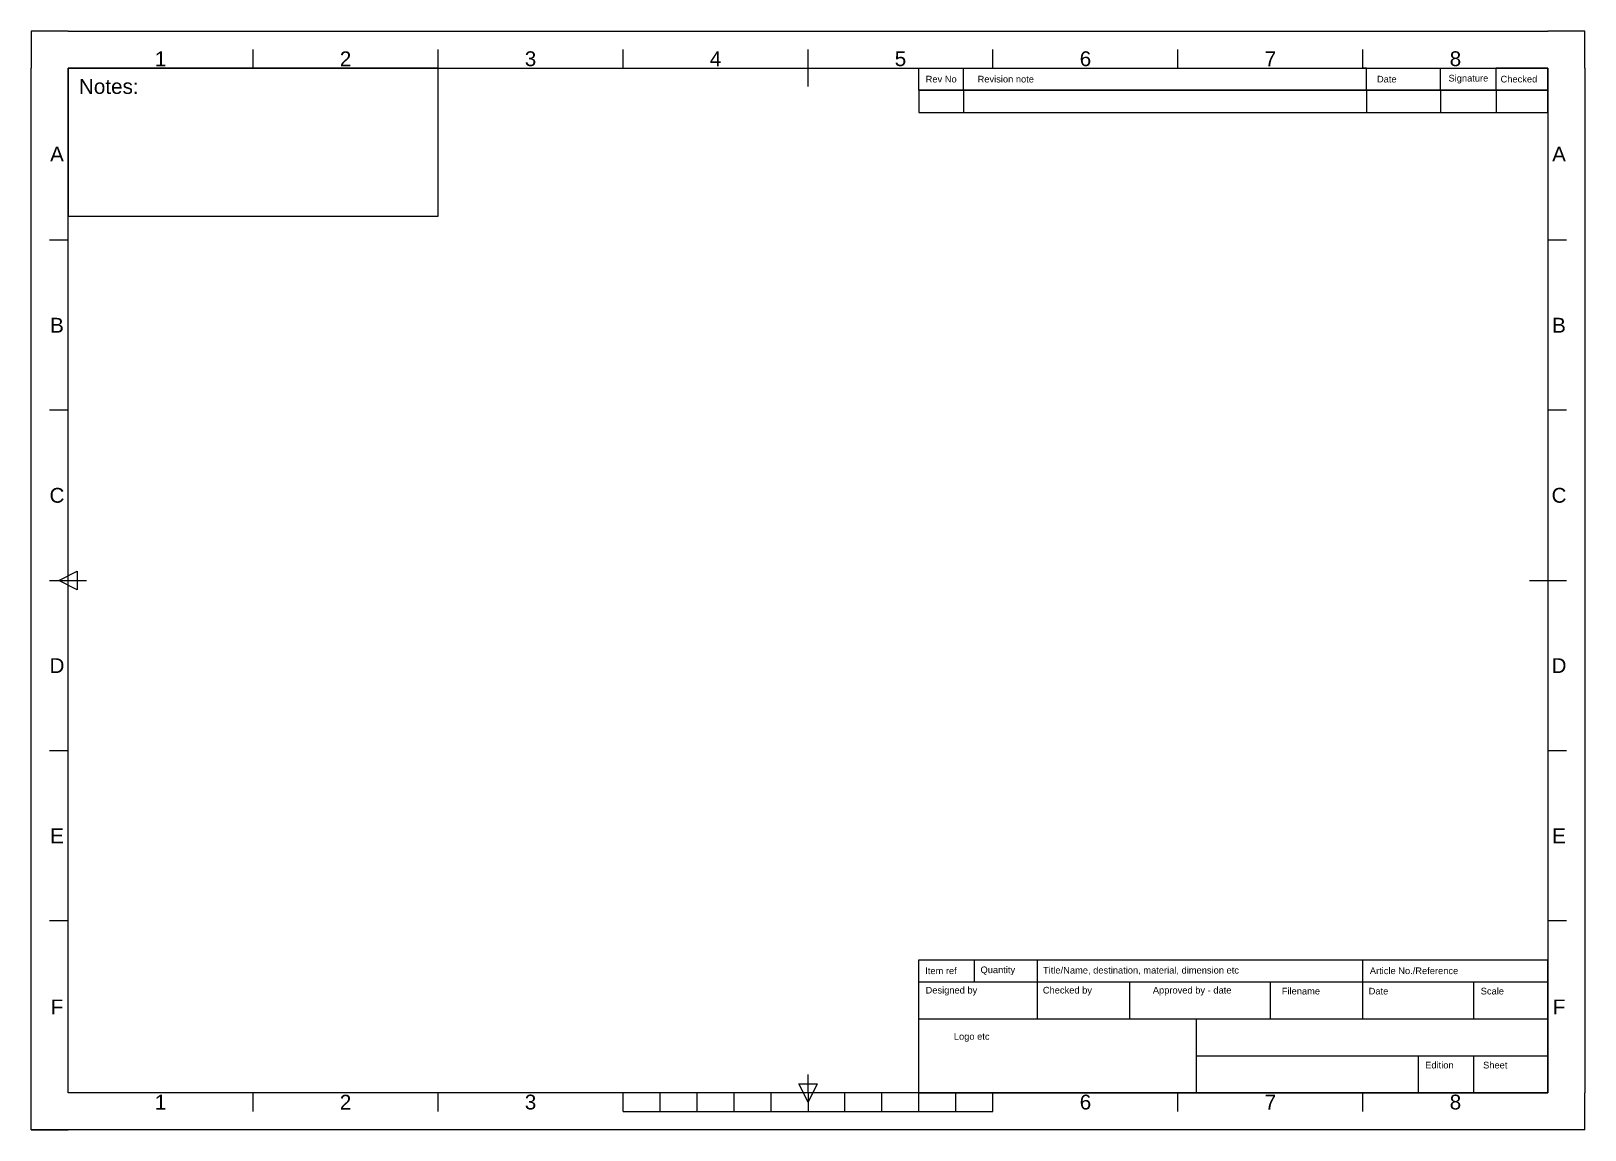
# Model space of a CAD drawing. Header units: millimetres. Extents: x 0 to 420, y 0 to 297.
import ezdxf

# ---------------------------------------------------------------- set-up
doc = ezdxf.new("R2010")
doc.units = ezdxf.units.MM
for name, color, linetype, lineweight, true_color in [('Notes', 7, 'Continuous', 25, 0xffffff), ('Revision', 7, 'Continuous', 25, 0xffffff), ('Template', 7, 'Continuous', 25, 0xffffff), ('Title', 7, 'Continuous', 25, 0xffffff)]:
    doc.layers.add(name, color=color, linetype=linetype, lineweight=lineweight, true_color=true_color)
doc.styles.add('textstyle0', font='')
doc.styles.add('textstyle1', font='')
doc.styles.add('textstyle10', font='')
doc.styles.add('textstyle11', font='')
doc.styles.add('textstyle12', font='')
doc.styles.add('textstyle13', font='')
doc.styles.add('textstyle14', font='')
doc.styles.add('textstyle15', font='')
doc.styles.add('textstyle16', font='')
doc.styles.add('textstyle17', font='')
doc.styles.add('textstyle18', font='')
doc.styles.add('textstyle19', font='')
doc.styles.add('textstyle2', font='')
doc.styles.add('textstyle20', font='')
doc.styles.add('textstyle21', font='')
doc.styles.add('textstyle22', font='')
doc.styles.add('textstyle23', font='')
doc.styles.add('textstyle24', font='')
doc.styles.add('textstyle25', font='')
doc.styles.add('textstyle26', font='')
doc.styles.add('textstyle27', font='')
doc.styles.add('textstyle28', font='')
doc.styles.add('textstyle29', font='')
doc.styles.add('textstyle3', font='')
doc.styles.add('textstyle30', font='')
doc.styles.add('textstyle31', font='')
doc.styles.add('textstyle32', font='')
doc.styles.add('textstyle33', font='')
doc.styles.add('textstyle34', font='')
doc.styles.add('textstyle35', font='')
doc.styles.add('textstyle36', font='')
doc.styles.add('textstyle37', font='')
doc.styles.add('textstyle38', font='')
doc.styles.add('textstyle39', font='')
doc.styles.add('textstyle4', font='')
doc.styles.add('textstyle40', font='')
doc.styles.add('textstyle41', font='')
doc.styles.add('textstyle42', font='')
doc.styles.add('textstyle43', font='')
doc.styles.add('textstyle44', font='')
doc.styles.add('textstyle5', font='')
doc.styles.add('textstyle6', font='')
doc.styles.add('textstyle7', font='')
doc.styles.add('textstyle8', font='')
doc.styles.add('textstyle9', font='')
doc.styles.get('textstyle0').set_extended_font_data('Arial')
doc.styles.get('textstyle1').set_extended_font_data('Arial')
doc.styles.get('textstyle10').set_extended_font_data('Arial')
doc.styles.get('textstyle11').set_extended_font_data('Arial')
doc.styles.get('textstyle12').set_extended_font_data('Arial')
doc.styles.get('textstyle13').set_extended_font_data('Arial')
doc.styles.get('textstyle14').set_extended_font_data('Arial')
doc.styles.get('textstyle15').set_extended_font_data('Arial')
doc.styles.get('textstyle16').set_extended_font_data('Arial')
doc.styles.get('textstyle17').set_extended_font_data('Arial')
doc.styles.get('textstyle18').set_extended_font_data('Arial')
doc.styles.get('textstyle19').set_extended_font_data('Arial')
doc.styles.get('textstyle2').set_extended_font_data('Arial')
doc.styles.get('textstyle20').set_extended_font_data('Arial')
doc.styles.get('textstyle21').set_extended_font_data('Arial')
doc.styles.get('textstyle22').set_extended_font_data('Arial')
doc.styles.get('textstyle23').set_extended_font_data('Arial')
doc.styles.get('textstyle24').set_extended_font_data('Arial')
doc.styles.get('textstyle25').set_extended_font_data('Arial')
doc.styles.get('textstyle26').set_extended_font_data('Arial')
doc.styles.get('textstyle27').set_extended_font_data('Arial')
doc.styles.get('textstyle28').set_extended_font_data('Arial')
doc.styles.get('textstyle29').set_extended_font_data('Arial')
doc.styles.get('textstyle3').set_extended_font_data('Arial')
doc.styles.get('textstyle30').set_extended_font_data('Arial')
doc.styles.get('textstyle31').set_extended_font_data('Arial')
doc.styles.get('textstyle32').set_extended_font_data('Arial')
doc.styles.get('textstyle33').set_extended_font_data('Arial')
doc.styles.get('textstyle34').set_extended_font_data('Arial')
doc.styles.get('textstyle35').set_extended_font_data('Arial')
doc.styles.get('textstyle36').set_extended_font_data('Arial')
doc.styles.get('textstyle37').set_extended_font_data('Arial')
doc.styles.get('textstyle38').set_extended_font_data('Arial')
doc.styles.get('textstyle39').set_extended_font_data('Arial')
doc.styles.get('textstyle4').set_extended_font_data('Arial')
doc.styles.get('textstyle40').set_extended_font_data('Arial')
doc.styles.get('textstyle41').set_extended_font_data('Arial')
doc.styles.get('textstyle42').set_extended_font_data('Arial')
doc.styles.get('textstyle43').set_extended_font_data('Arial')
doc.styles.get('textstyle44').set_extended_font_data('Arial')
doc.styles.get('textstyle5').set_extended_font_data('Arial')
doc.styles.get('textstyle6').set_extended_font_data('Arial')
doc.styles.get('textstyle7').set_extended_font_data('Arial')
doc.styles.get('textstyle8').set_extended_font_data('Arial')
doc.styles.get('textstyle9').set_extended_font_data('Arial')

# ---------------------------------------------------------------- blocks, each defined once
blk = doc.blocks.new('Notes')
at = {"layer": 'Notes', "color": 7, "linetype": 'Continuous', "lineweight": 25, "true_color": 0xffffff}
for p, q in [((0, 0), (100, 0)), ((0, -40), (0, 0)), ((100, -40), (100, 0)), ((0, -40), (100, -40))]:
    blk.add_line(p, q, dxfattribs=at)
at = {"layer": 'Notes', "insert": (11, -5), "char_height": 4, "attachment_point": 5, "style": 'textstyle44'}
blk.add_mtext('Notes:', dxfattribs=at)
blk = doc.blocks.new('Revision')
at = {"layer": 'Revision'}
for p, q in [((-170, -6), (-170, 0)), ((-170, 0), (-14, 0)), ((-158, -6), (-158, 0)), ((-49, -6), (-49, 0)), ((-29, -6), (-29, 0)), ((-14, -6), (-14, 0)), ((0, 0), (-14, 0)), ((0, -6), (0, 0)), ((-170, -6), (-170, -6)), ((-170, -6), (-158, -6)), ((0, -6), (-170, -6)), ((-170, -6), (-170, -12)), ((-158, -6), (-49, -6)), ((-158, -6), (-158, -12)), ((-49, -6), (-29, -6)), ((-49, -6), (-49, -12)), ((-29, -6), (-14, -6)), ((-29, -6), (-29, -12)), ((-14, -6), (0, -6)), ((-14, -6), (-14, -12)), ((0, -12), (0, -6)), ((-170, -12), (0, -12))]:
    blk.add_line(p, q, dxfattribs=at)
at = {"layer": 'Revision', "char_height": 1.8, "attachment_point": 5}
for s, insert, style in [('Rev No', (-164, -3), 'textstyle26'), ('Revision note', (-146.54, -3), 'textstyle27'), ('Date', (-43.55, -3), 'textstyle28'), ('Signature', (-21.5, -3), 'textstyle29'), ('Checked', (-7.84, -3), 'textstyle30')]:
    blk.add_mtext(s, dxfattribs=dict(at, insert=insert, style=style))
blk = doc.blocks.new('Title')
at = {"layer": 'Title'}
for p, q in [((-170, 36), (0, 36)), ((-170, 30), (-170, 36)), ((-155, 30), (-155, 36)), ((-138, 30), (-138, 36)), ((-50, 30), (-50, 36)), ((0, 0), (0, 36)), ((-170, 30), (0, 30)), ((-170, 0), (-170, 30)), ((-138, 20), (-138, 30)), ((-113, 20), (-113, 30)), ((-75, 20), (-75, 30)), ((-50, 20), (-50, 30)), ((-20, 20), (-20, 30)), ((-170, 20), (0, 20)), ((-95, 0), (-95, 20)), ((-95, 10), (0, 10)), ((-35, 0), (-35, 10)), ((-20, 0), (-20, 10)), ((0, 0), (0, 10)), ((-170, 0), (0, 0))]:
    blk.add_line(p, q, dxfattribs=at)
at = {"layer": 'Title', "char_height": 1.8, "attachment_point": 5}
for s, insert, style in [('Item ref', (-164.05, 33), 'textstyle32'), ('Quantity', (-148.69, 33), 'textstyle31'), ('Title/Name, destination, material, dimension etc', (-109.99, 33), 'textstyle33'), ('Article No./Reference', (-36.19, 33), 'textstyle34'), ('Designed by', (-161.24, 27.5), 'textstyle35'), ('Checked by', (-129.88, 27.5), 'textstyle36'), ('Approved by - date', (-96.17, 27.5), 'textstyle37'), ('Filename', (-66.77, 27.5), 'textstyle38'), ('Date', (-45.8, 27.5), 'textstyle39'), ('Scale', (-15.02, 27.5), 'textstyle40'), ('Logo etc', (-155.75, 15), 'textstyle43'), ('Edition', (-29.33, 7.5), 'textstyle41'), ('Sheet', (-14.24, 7.5), 'textstyle42')]:
    blk.add_mtext(s, dxfattribs=dict(at, insert=insert, style=style))

msp = doc.modelspace()

# ---------------------------------------------------------------- linework, layer by layer
at = {"layer": 'Template'}
for p, q in [((10, 297), (0, 297)), ((0, 297), (0, 287)), ((10, 297), (410, 297)), ((420, 297), (410, 297)), ((420, 287), (420, 297)), ((60, 287), (60, 292)), ((110, 287), (110, 292)), ((160, 287), (160, 292)), ((210, 282), (210, 292)), ((260, 287), (260, 292)), ((310, 287), (310, 292)), ((360, 287), (360, 292)), ((0, 0), (0, 287)), ((110, 287), (10, 287)), ((10, 287), (10, 247)), ((10, 284.5), (10, 287)), ((110, 287), (10, 287)), ((10, 287), (10, 247)), ((310, 287), (310, 287)), ((361, 287), (360, 287)), ((410, 287), (410, 287)), ((420, 287), (420, 10)), ((410, 275), (410, 281)), ((10, 240.5), (5, 240.5)), ((415, 240.5), (410, 240.5)), ((10, 194.5), (5, 194.5)), ((415, 194.5), (410, 194.5)), ((5, 148.5), (15, 148.5)), ((7.5, 148.5), (12.5, 151)), ((12.5, 146), (7.5, 148.5)), ((12.5, 151), (12.5, 146)), ((405, 148.5), (415, 148.5)), ((10, 102.5), (5, 102.5)), ((10, 102.5), (10, 102.5)), ((415, 102.5), (410, 102.5)), ((10, 56.5), (5, 56.5)), ((415, 56.5), (410, 56.5)), ((210, 10), (210, 15)), ((0, 0), (0, 10)), ((10, 10), (10, 10)), ((10, 10), (10, 10)), ((60, 5), (60, 10)), ((110, 5), (110, 10)), ((110, 10), (110, 10)), ((160, 5), (160, 10)), ((170, 5), (170, 10)), ((180, 5), (180, 10)), ((190, 5), (190, 10)), ((200, 5), (200, 10)), ((210, 7.5), (207.5, 12.5)), ((207.5, 12.5), (212.5, 12.5)), ((212.5, 12.5), (210, 7.5)), ((210, 10), (210, 5)), ((220, 5), (220, 10)), ((230, 5), (230, 10)), ((240, 5), (240, 10)), ((250, 5), (250, 10)), ((260, 5), (260, 10)), ((310, 5), (310, 10)), ((360, 5), (360, 10)), ((410, 10), (410, 10)), ((420, 0), (420, 10)), ((160, 5), (260, 5)), ((0, 0), (10, 0)), ((410, 0), (0, 0)), ((420, 0), (410, 0))]:
    msp.add_line(p, q, dxfattribs=at)
msp.add_lwpolyline([(10, 287), (410, 287), (410, 10), (10, 10), (10, 287)], dxfattribs=at)

# ---------------------------------------------------------------- block references
for name, p in [('Notes', (10, 287)), ('Revision', (410, 287)), ('Title', (410, 10))]:
    msp.add_blockref(name, p, dxfattribs=at)

# ---------------------------------------------------------------- texts
at = {"layer": 'Template', "char_height": 4, "attachment_point": 5}
for s, insert, style in [('1', (35, 289.5), 'textstyle0'), ('2', (85, 289.5), 'textstyle1'), ('3', (135, 289.5), 'textstyle2'), ('4', (185, 289.5), 'textstyle3'), ('5', (235, 289.5), 'textstyle4'), ('6', (285, 289.5), 'textstyle5'), ('7', (335, 289.5), 'textstyle6'), ('8', (385, 289.5), 'textstyle7'), ('A', (7, 263.75), 'textstyle14'), ('A', (413, 263.75), 'textstyle15'), ('B', (7, 217.5), 'textstyle17'), ('B', (413, 217.5), 'textstyle16'), ('C', (7, 171.5), 'textstyle18'), ('C', (413, 171.5), 'textstyle19'), ('D', (7, 125.5), 'textstyle21'), ('D', (413, 125.5), 'textstyle20'), ('E', (7, 79.5), 'textstyle22'), ('E', (413, 79.5), 'textstyle23'), ('F', (7, 33.25), 'textstyle25'), ('F', (413, 33.25), 'textstyle24'), ('1', (35, 7.5), 'textstyle13'), ('2', (85, 7.5), 'textstyle12'), ('3', (135, 7.5), 'textstyle11'), ('6', (285, 7.5), 'textstyle10'), ('7', (335, 7.5), 'textstyle9'), ('8', (385, 7.5), 'textstyle8')]:
    msp.add_mtext(s, dxfattribs=dict(at, insert=insert, style=style))

doc.saveas('drawing.dxf')
